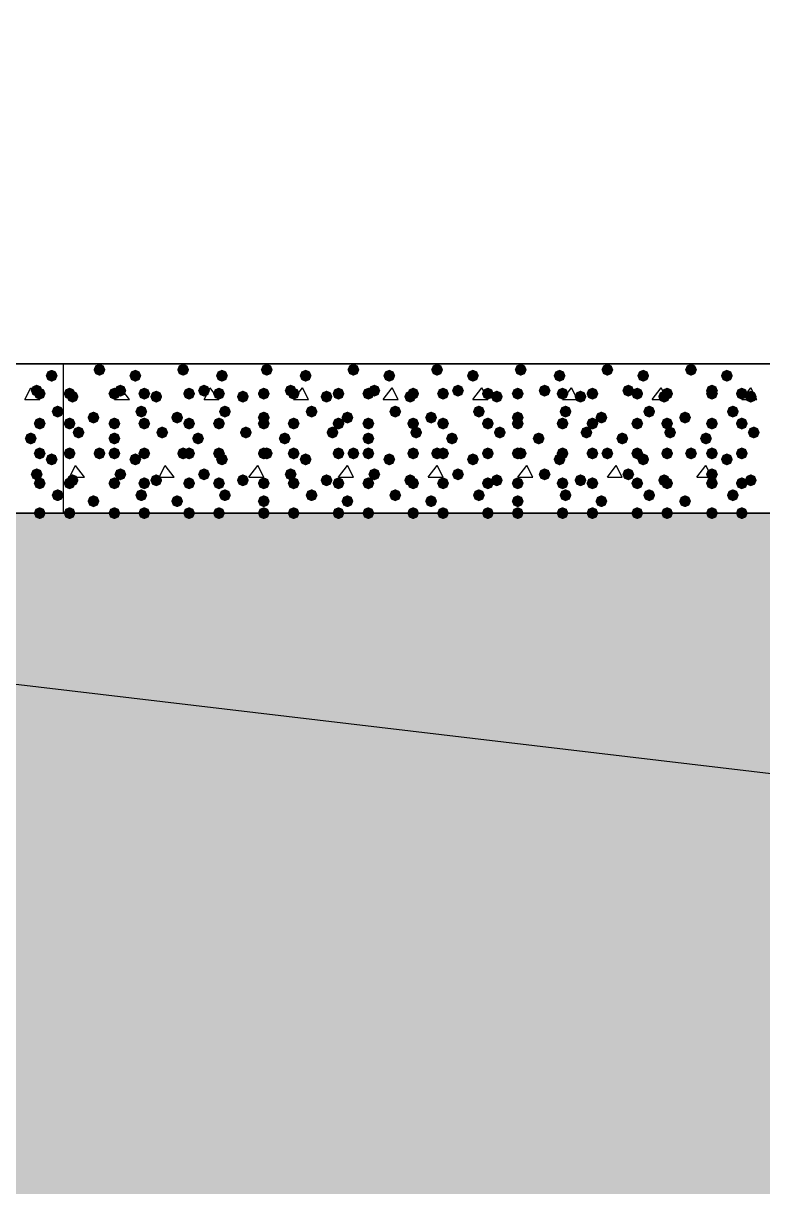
# Model space of a CAD drawing. Header units: millimetres. Extents: x 0 to 420, y 0 to 297.
# Drawn here: x 238.82 to 249.3, y 115.63 to 132.12 of the extents above; entities that cross this region are included whole.
import ezdxf

# ---------------------------------------------------------------- set-up
doc = ezdxf.new("R2010")
doc.units = ezdxf.units.MM
doc.layers.get('0').update_dxf_attribs({"linetype": 'CONTINUOUS'})

msp = doc.modelspace()

# ---------------------------------------------------------------- hatches: boundary and pattern name
at = {"true_color": 0x000008}
for points in [[(239.987667, 127.211667), (239.962796, 127.151871), (239.903, 127.127), (239.843204, 127.151871), (239.818333, 127.211667), (239.843204, 127.271462), (239.903, 127.296333), (239.962796, 127.271463)], [(241.173, 127.211667), (241.148129, 127.151871), (241.088333, 127.127), (241.028538, 127.151871), (241.003667, 127.211667), (241.028537, 127.271462), (241.088333, 127.296333), (241.148129, 127.271463)], [(242.358333, 127.211667), (242.333463, 127.151871), (242.273667, 127.127), (242.213871, 127.151871), (242.189, 127.211667), (242.213871, 127.271462), (242.273667, 127.296333), (242.333462, 127.271463)], [(243.586, 127.211667), (243.561129, 127.151871), (243.501333, 127.127), (243.441538, 127.151871), (243.416667, 127.211667), (243.441537, 127.271462), (243.501333, 127.296333), (243.561129, 127.271463)], [(244.771333, 127.211667), (244.746462, 127.151871), (244.686667, 127.127), (244.626871, 127.151871), (244.602, 127.211667), (244.626871, 127.271462), (244.686667, 127.296333), (244.746462, 127.271463)], [(245.956667, 127.211667), (245.931796, 127.151871), (245.872, 127.127), (245.812204, 127.151871), (245.787333, 127.211667), (245.812204, 127.271462), (245.872, 127.296333), (245.931796, 127.271463)], [(247.184333, 127.211667), (247.159462, 127.151871), (247.099667, 127.127), (247.039871, 127.151871), (247.015, 127.211667), (247.039871, 127.271462), (247.099667, 127.296333), (247.159462, 127.271463)], [(248.369667, 127.211667), (248.344796, 127.151871), (248.285, 127.127), (248.225204, 127.151871), (248.200333, 127.211667), (248.225204, 127.271462), (248.285, 127.296333), (248.344796, 127.271463)], [(240.495667, 127.127), (240.470796, 127.067204), (240.411, 127.042333), (240.351204, 127.067204), (240.326333, 127.127), (240.351204, 127.186796), (240.411, 127.211667), (240.470796, 127.186796)], [(241.723333, 127.127), (241.698463, 127.067204), (241.638667, 127.042333), (241.578871, 127.067204), (241.554, 127.127), (241.578871, 127.186796), (241.638667, 127.211667), (241.698462, 127.186796)], [(242.908667, 127.127), (242.883796, 127.067204), (242.824, 127.042333), (242.764204, 127.067204), (242.739333, 127.127), (242.764204, 127.186796), (242.824, 127.211667), (242.883796, 127.186796)], [(244.094, 127.127), (244.069129, 127.067204), (244.009333, 127.042333), (243.949538, 127.067204), (243.924667, 127.127), (243.949537, 127.186796), (244.009333, 127.211667), (244.069129, 127.186796)], [(245.279333, 127.127), (245.254462, 127.067204), (245.194667, 127.042333), (245.134871, 127.067204), (245.11, 127.127), (245.134871, 127.186796), (245.194667, 127.211667), (245.254462, 127.186796)], [(246.507, 127.127), (246.482129, 127.067204), (246.422333, 127.042333), (246.362537, 127.067204), (246.337667, 127.127), (246.362537, 127.186796), (246.422333, 127.211667), (246.482129, 127.186796)], [(247.692333, 127.127), (247.667463, 127.067204), (247.607667, 127.042333), (247.547871, 127.067204), (247.523, 127.127), (247.547871, 127.186796), (247.607667, 127.211667), (247.667462, 127.186796)], [(248.877667, 127.127), (248.852796, 127.067204), (248.793, 127.042333), (248.733204, 127.067204), (248.708333, 127.127), (248.733204, 127.186796), (248.793, 127.211667), (248.852796, 127.186796)], [(240.284, 126.915333), (240.259129, 126.855538), (240.199333, 126.830667), (240.139538, 126.855538), (240.114667, 126.915333), (240.139537, 126.975129), (240.199333, 127), (240.259129, 126.975129)], [(241.469333, 126.915333), (241.444462, 126.855538), (241.384667, 126.830667), (241.324871, 126.855538), (241.3, 126.915333), (241.324871, 126.975129), (241.384667, 127), (241.444462, 126.975129)], [(242.697, 126.915333), (242.672129, 126.855538), (242.612333, 126.830667), (242.552537, 126.855538), (242.527667, 126.915333), (242.552537, 126.975129), (242.612333, 127), (242.672129, 126.975129)], [(243.882333, 126.915333), (243.857463, 126.855538), (243.797667, 126.830667), (243.737871, 126.855538), (243.713, 126.915333), (243.737871, 126.975129), (243.797667, 127), (243.857462, 126.975129)], [(245.067667, 126.915333), (245.042796, 126.855538), (244.983, 126.830667), (244.923204, 126.855538), (244.898333, 126.915333), (244.923204, 126.975129), (244.983, 127), (245.042796, 126.975129)], [(246.295333, 126.915333), (246.270462, 126.855538), (246.210667, 126.830667), (246.150871, 126.855538), (246.126, 126.915333), (246.150871, 126.975129), (246.210667, 127), (246.270462, 126.975129)], [(247.480667, 126.915333), (247.455796, 126.855538), (247.396, 126.830667), (247.336204, 126.855538), (247.311333, 126.915333), (247.336204, 126.975129), (247.396, 127), (247.455796, 126.975129)], [(248.666, 126.915333), (248.641129, 126.855538), (248.581333, 126.830667), (248.521538, 126.855538), (248.496667, 126.915333), (248.521537, 126.975129), (248.581333, 127), (248.641129, 126.975129)], [(239.564333, 126.873), (239.539463, 126.813204), (239.479667, 126.788333), (239.419871, 126.813204), (239.395, 126.873), (239.419871, 126.932796), (239.479667, 126.957667), (239.539462, 126.932796)], [(239.606667, 126.830667), (239.581796, 126.770871), (239.522, 126.746), (239.462204, 126.770871), (239.437333, 126.830667), (239.462204, 126.890462), (239.522, 126.915333), (239.581796, 126.890463)], [(240.199333, 126.873), (240.174463, 126.813204), (240.114667, 126.788333), (240.054871, 126.813204), (240.03, 126.873), (240.054871, 126.932796), (240.114667, 126.957667), (240.174462, 126.932796)], [(240.622667, 126.873), (240.597796, 126.813204), (240.538, 126.788333), (240.478204, 126.813204), (240.453333, 126.873), (240.478204, 126.932796), (240.538, 126.957667), (240.597796, 126.932796)], [(240.792, 126.830667), (240.767129, 126.770871), (240.707333, 126.746), (240.647538, 126.770871), (240.622667, 126.830667), (240.647537, 126.890462), (240.707333, 126.915333), (240.767129, 126.890463)], [(241.257667, 126.873), (241.232796, 126.813204), (241.173, 126.788333), (241.113204, 126.813204), (241.088333, 126.873), (241.113204, 126.932796), (241.173, 126.957667), (241.232796, 126.932796)], [(241.681, 126.873), (241.656129, 126.813204), (241.596333, 126.788333), (241.536538, 126.813204), (241.511667, 126.873), (241.536537, 126.932796), (241.596333, 126.957667), (241.656129, 126.932796)], [(242.019667, 126.830667), (241.994796, 126.770871), (241.935, 126.746), (241.875204, 126.770871), (241.850333, 126.830667), (241.875204, 126.890462), (241.935, 126.915333), (241.994796, 126.890463)], [(242.316, 126.873), (242.291129, 126.813204), (242.231333, 126.788333), (242.171538, 126.813204), (242.146667, 126.873), (242.171537, 126.932796), (242.231333, 126.957667), (242.291129, 126.932796)], [(242.739333, 126.873), (242.714463, 126.813204), (242.654667, 126.788333), (242.594871, 126.813204), (242.57, 126.873), (242.594871, 126.932796), (242.654667, 126.957667), (242.714462, 126.932796)], [(243.205, 126.830667), (243.180129, 126.770871), (243.120333, 126.746), (243.060538, 126.770871), (243.035667, 126.830667), (243.060537, 126.890462), (243.120333, 126.915333), (243.180129, 126.890463)], [(243.374333, 126.873), (243.349463, 126.813204), (243.289667, 126.788333), (243.229871, 126.813204), (243.205, 126.873), (243.229871, 126.932796), (243.289667, 126.957667), (243.349462, 126.932796)], [(243.797667, 126.873), (243.772796, 126.813204), (243.713, 126.788333), (243.653204, 126.813204), (243.628333, 126.873), (243.653204, 126.932796), (243.713, 126.957667), (243.772796, 126.932796)], [(244.390333, 126.830667), (244.365462, 126.770871), (244.305667, 126.746), (244.245871, 126.770871), (244.221, 126.830667), (244.245871, 126.890462), (244.305667, 126.915333), (244.365462, 126.890463)], [(244.432667, 126.873), (244.407796, 126.813204), (244.348, 126.788333), (244.288204, 126.813204), (244.263333, 126.873), (244.288204, 126.932796), (244.348, 126.957667), (244.407796, 126.932796)], [(244.856, 126.873), (244.831129, 126.813204), (244.771333, 126.788333), (244.711538, 126.813204), (244.686667, 126.873), (244.711537, 126.932796), (244.771333, 126.957667), (244.831129, 126.932796)], [(245.491, 126.873), (245.466129, 126.813204), (245.406333, 126.788333), (245.346538, 126.813204), (245.321667, 126.873), (245.346537, 126.932796), (245.406333, 126.957667), (245.466129, 126.932796)], [(245.618, 126.830667), (245.593129, 126.770871), (245.533333, 126.746), (245.473537, 126.770871), (245.448667, 126.830667), (245.473537, 126.890462), (245.533333, 126.915333), (245.593129, 126.890463)], [(245.914333, 126.873), (245.889462, 126.813204), (245.829667, 126.788333), (245.769871, 126.813204), (245.745, 126.873), (245.769871, 126.932796), (245.829667, 126.957667), (245.889462, 126.932796)], [(246.549333, 126.873), (246.524463, 126.813204), (246.464667, 126.788333), (246.404871, 126.813204), (246.38, 126.873), (246.404871, 126.932796), (246.464667, 126.957667), (246.524462, 126.932796)], [(246.803333, 126.830667), (246.778462, 126.770871), (246.718667, 126.746), (246.658871, 126.770871), (246.634, 126.830667), (246.658871, 126.890462), (246.718667, 126.915333), (246.778462, 126.890463)], [(246.972667, 126.873), (246.947796, 126.813204), (246.888, 126.788333), (246.828204, 126.813204), (246.803333, 126.873), (246.828204, 126.932796), (246.888, 126.957667), (246.947796, 126.932796)], [(247.607667, 126.873), (247.582796, 126.813204), (247.523, 126.788333), (247.463204, 126.813204), (247.438333, 126.873), (247.463204, 126.932796), (247.523, 126.957667), (247.582796, 126.932796)], [(247.988667, 126.830667), (247.963796, 126.770871), (247.904, 126.746), (247.844204, 126.770871), (247.819333, 126.830667), (247.844204, 126.890462), (247.904, 126.915333), (247.963796, 126.890463)], [(248.031, 126.873), (248.006129, 126.813204), (247.946333, 126.788333), (247.886538, 126.813204), (247.861667, 126.873), (247.886537, 126.932796), (247.946333, 126.957667), (248.006129, 126.932796)], [(248.666, 126.873), (248.641129, 126.813204), (248.581333, 126.788333), (248.521538, 126.813204), (248.496667, 126.873), (248.521537, 126.932796), (248.581333, 126.957667), (248.641129, 126.932796)], [(249.089333, 126.873), (249.064462, 126.813204), (249.004667, 126.788333), (248.944871, 126.813204), (248.92, 126.873), (248.944871, 126.932796), (249.004667, 126.957667), (249.064462, 126.932796)], [(249.216333, 126.830667), (249.191462, 126.770871), (249.131667, 126.746), (249.071871, 126.770871), (249.047, 126.830667), (249.071871, 126.890462), (249.131667, 126.915333), (249.191462, 126.890463)], [(240.580333, 126.619), (240.555462, 126.559204), (240.495667, 126.534333), (240.435871, 126.559204), (240.411, 126.619), (240.435871, 126.678796), (240.495667, 126.703667), (240.555462, 126.678796)], [(241.765667, 126.619), (241.740796, 126.559204), (241.681, 126.534333), (241.621204, 126.559204), (241.596333, 126.619), (241.621204, 126.678796), (241.681, 126.703667), (241.740796, 126.678796)], [(242.993333, 126.619), (242.968462, 126.559204), (242.908667, 126.534333), (242.848871, 126.559204), (242.824, 126.619), (242.848871, 126.678796), (242.908667, 126.703667), (242.968462, 126.678796)], [(244.178667, 126.619), (244.153796, 126.559204), (244.094, 126.534333), (244.034204, 126.559204), (244.009333, 126.619), (244.034204, 126.678796), (244.094, 126.703667), (244.153796, 126.678796)], [(245.364, 126.619), (245.339129, 126.559204), (245.279333, 126.534333), (245.219538, 126.559204), (245.194667, 126.619), (245.219537, 126.678796), (245.279333, 126.703667), (245.339129, 126.678796)], [(246.591667, 126.619), (246.566796, 126.559204), (246.507, 126.534333), (246.447204, 126.559204), (246.422333, 126.619), (246.447204, 126.678796), (246.507, 126.703667), (246.566796, 126.678796)], [(247.777, 126.619), (247.752129, 126.559204), (247.692333, 126.534333), (247.632537, 126.559204), (247.607667, 126.619), (247.632537, 126.678796), (247.692333, 126.703667), (247.752129, 126.678796)], [(248.962333, 126.619), (248.937462, 126.559204), (248.877667, 126.534333), (248.817871, 126.559204), (248.793, 126.619), (248.817871, 126.678796), (248.877667, 126.703667), (248.937462, 126.678796)], [(239.564333, 126.449667), (239.539463, 126.389871), (239.479667, 126.365), (239.419871, 126.389871), (239.395, 126.449667), (239.419871, 126.509462), (239.479667, 126.534333), (239.539462, 126.509463)], [(239.903, 126.534333), (239.878129, 126.474537), (239.818333, 126.449667), (239.758537, 126.474537), (239.733667, 126.534333), (239.758537, 126.594129), (239.818333, 126.619), (239.878129, 126.594129)], [(240.199333, 126.449667), (240.174463, 126.389871), (240.114667, 126.365), (240.054871, 126.389871), (240.03, 126.449667), (240.054871, 126.509462), (240.114667, 126.534333), (240.174462, 126.509463)], [(240.622667, 126.449667), (240.597796, 126.389871), (240.538, 126.365), (240.478204, 126.389871), (240.453333, 126.449667), (240.478204, 126.509462), (240.538, 126.534333), (240.597796, 126.509463)], [(241.088333, 126.534333), (241.063462, 126.474537), (241.003667, 126.449667), (240.943871, 126.474537), (240.919, 126.534333), (240.943871, 126.594129), (241.003667, 126.619), (241.063462, 126.594129)], [(241.257667, 126.449667), (241.232796, 126.389871), (241.173, 126.365), (241.113204, 126.389871), (241.088333, 126.449667), (241.113204, 126.509462), (241.173, 126.534333), (241.232796, 126.509463)], [(241.681, 126.449667), (241.656129, 126.389871), (241.596333, 126.365), (241.536538, 126.389871), (241.511667, 126.449667), (241.536537, 126.509462), (241.596333, 126.534333), (241.656129, 126.509463)], [(242.316, 126.534333), (242.291129, 126.474537), (242.231333, 126.449667), (242.171538, 126.474537), (242.146667, 126.534333), (242.171537, 126.594129), (242.231333, 126.619), (242.291129, 126.594129)], [(242.316, 126.449667), (242.291129, 126.389871), (242.231333, 126.365), (242.171538, 126.389871), (242.146667, 126.449667), (242.171537, 126.509462), (242.231333, 126.534333), (242.291129, 126.509463)], [(242.739333, 126.449667), (242.714463, 126.389871), (242.654667, 126.365), (242.594871, 126.389871), (242.57, 126.449667), (242.594871, 126.509462), (242.654667, 126.534333), (242.714462, 126.509463)], [(243.374333, 126.449667), (243.349463, 126.389871), (243.289667, 126.365), (243.229871, 126.389871), (243.205, 126.449667), (243.229871, 126.509462), (243.289667, 126.534333), (243.349462, 126.509463)], [(243.501333, 126.534333), (243.476462, 126.474537), (243.416667, 126.449667), (243.356871, 126.474537), (243.332, 126.534333), (243.356871, 126.594129), (243.416667, 126.619), (243.476462, 126.594129)], [(243.797667, 126.449667), (243.772796, 126.389871), (243.713, 126.365), (243.653204, 126.389871), (243.628333, 126.449667), (243.653204, 126.509462), (243.713, 126.534333), (243.772796, 126.509463)], [(244.432667, 126.449667), (244.407796, 126.389871), (244.348, 126.365), (244.288204, 126.389871), (244.263333, 126.449667), (244.288204, 126.509462), (244.348, 126.534333), (244.407796, 126.509463)], [(244.686667, 126.534333), (244.661796, 126.474537), (244.602, 126.449667), (244.542204, 126.474537), (244.517333, 126.534333), (244.542204, 126.594129), (244.602, 126.619), (244.661796, 126.594129)], [(244.856, 126.449667), (244.831129, 126.389871), (244.771333, 126.365), (244.711538, 126.389871), (244.686667, 126.449667), (244.711537, 126.509462), (244.771333, 126.534333), (244.831129, 126.509463)], [(245.491, 126.449667), (245.466129, 126.389871), (245.406333, 126.365), (245.346538, 126.389871), (245.321667, 126.449667), (245.346537, 126.509462), (245.406333, 126.534333), (245.466129, 126.509463)], [(245.914333, 126.534333), (245.889462, 126.474537), (245.829667, 126.449667), (245.769871, 126.474537), (245.745, 126.534333), (245.769871, 126.594129), (245.829667, 126.619), (245.889462, 126.594129)], [(245.914333, 126.449667), (245.889462, 126.389871), (245.829667, 126.365), (245.769871, 126.389871), (245.745, 126.449667), (245.769871, 126.509462), (245.829667, 126.534333), (245.889462, 126.509463)], [(246.549333, 126.449667), (246.524463, 126.389871), (246.464667, 126.365), (246.404871, 126.389871), (246.38, 126.449667), (246.404871, 126.509462), (246.464667, 126.534333), (246.524462, 126.509463)], [(246.972667, 126.449667), (246.947796, 126.389871), (246.888, 126.365), (246.828204, 126.389871), (246.803333, 126.449667), (246.828204, 126.509462), (246.888, 126.534333), (246.947796, 126.509463)], [(247.099667, 126.534333), (247.074796, 126.474537), (247.015, 126.449667), (246.955204, 126.474537), (246.930333, 126.534333), (246.955204, 126.594129), (247.015, 126.619), (247.074796, 126.594129)], [(247.607667, 126.449667), (247.582796, 126.389871), (247.523, 126.365), (247.463204, 126.389871), (247.438333, 126.449667), (247.463204, 126.509462), (247.523, 126.534333), (247.582796, 126.509463)], [(248.031, 126.449667), (248.006129, 126.389871), (247.946333, 126.365), (247.886538, 126.389871), (247.861667, 126.449667), (247.886537, 126.509462), (247.946333, 126.534333), (248.006129, 126.509463)], [(248.285, 126.534333), (248.260129, 126.474537), (248.200333, 126.449667), (248.140537, 126.474537), (248.115667, 126.534333), (248.140537, 126.594129), (248.200333, 126.619), (248.260129, 126.594129)], [(248.666, 126.449667), (248.641129, 126.389871), (248.581333, 126.365), (248.521538, 126.389871), (248.496667, 126.449667), (248.521537, 126.509462), (248.581333, 126.534333), (248.641129, 126.509463)], [(249.089333, 126.449667), (249.064462, 126.389871), (249.004667, 126.365), (248.944871, 126.389871), (248.92, 126.449667), (248.944871, 126.509462), (249.004667, 126.534333), (249.064462, 126.509463)], [(239.691333, 126.322667), (239.666462, 126.262871), (239.606667, 126.238), (239.546871, 126.262871), (239.522, 126.322667), (239.546871, 126.382462), (239.606667, 126.407333), (239.666462, 126.382463)], [(240.199333, 126.238), (240.174463, 126.178204), (240.114667, 126.153333), (240.054871, 126.178204), (240.03, 126.238), (240.054871, 126.297796), (240.114667, 126.322667), (240.174462, 126.297796)], [(240.876667, 126.322667), (240.851796, 126.262871), (240.792, 126.238), (240.732204, 126.262871), (240.707333, 126.322667), (240.732204, 126.382462), (240.792, 126.407333), (240.851796, 126.382463)], [(241.384667, 126.238), (241.359796, 126.178204), (241.3, 126.153333), (241.240204, 126.178204), (241.215333, 126.238), (241.240204, 126.297796), (241.3, 126.322667), (241.359796, 126.297796)], [(242.062, 126.322667), (242.037129, 126.262871), (241.977333, 126.238), (241.917537, 126.262871), (241.892667, 126.322667), (241.917537, 126.382462), (241.977333, 126.407333), (242.037129, 126.382463)], [(242.612333, 126.238), (242.587462, 126.178204), (242.527667, 126.153333), (242.467871, 126.178204), (242.443, 126.238), (242.467871, 126.297796), (242.527667, 126.322667), (242.587462, 126.297796)], [(243.289667, 126.322667), (243.264796, 126.262871), (243.205, 126.238), (243.145204, 126.262871), (243.120333, 126.322667), (243.145204, 126.382462), (243.205, 126.407333), (243.264796, 126.382463)], [(243.797667, 126.238), (243.772796, 126.178204), (243.713, 126.153333), (243.653204, 126.178204), (243.628333, 126.238), (243.653204, 126.297796), (243.713, 126.322667), (243.772796, 126.297796)], [(244.475, 126.322667), (244.450129, 126.262871), (244.390333, 126.238), (244.330537, 126.262871), (244.305667, 126.322667), (244.330537, 126.382462), (244.390333, 126.407333), (244.450129, 126.382463)], [(244.983, 126.238), (244.958129, 126.178204), (244.898333, 126.153333), (244.838538, 126.178204), (244.813667, 126.238), (244.838537, 126.297796), (244.898333, 126.322667), (244.958129, 126.297796)], [(245.660333, 126.322667), (245.635462, 126.262871), (245.575667, 126.238), (245.515871, 126.262871), (245.491, 126.322667), (245.515871, 126.382462), (245.575667, 126.407333), (245.635462, 126.382463)], [(246.210667, 126.238), (246.185796, 126.178204), (246.126, 126.153333), (246.066204, 126.178204), (246.041333, 126.238), (246.066204, 126.297796), (246.126, 126.322667), (246.185796, 126.297796)], [(246.888, 126.322667), (246.863129, 126.262871), (246.803333, 126.238), (246.743538, 126.262871), (246.718667, 126.322667), (246.743537, 126.382462), (246.803333, 126.407333), (246.863129, 126.382463)], [(247.396, 126.238), (247.371129, 126.178204), (247.311333, 126.153333), (247.251538, 126.178204), (247.226667, 126.238), (247.251537, 126.297796), (247.311333, 126.322667), (247.371129, 126.297796)], [(248.073333, 126.322667), (248.048462, 126.262871), (247.988667, 126.238), (247.928871, 126.262871), (247.904, 126.322667), (247.928871, 126.382462), (247.988667, 126.407333), (248.048462, 126.382463)], [(248.581333, 126.238), (248.556462, 126.178204), (248.496667, 126.153333), (248.436871, 126.178204), (248.412, 126.238), (248.436871, 126.297796), (248.496667, 126.322667), (248.556462, 126.297796)], [(249.258667, 126.322667), (249.233796, 126.262871), (249.174, 126.238), (249.114204, 126.262871), (249.089333, 126.322667), (249.114204, 126.382462), (249.174, 126.407333), (249.233796, 126.382463)], [(239.564333, 126.026333), (239.539463, 125.966537), (239.479667, 125.941667), (239.419871, 125.966537), (239.395, 126.026333), (239.419871, 126.086129), (239.479667, 126.111), (239.539462, 126.086129)], [(239.987667, 126.026333), (239.962796, 125.966537), (239.903, 125.941667), (239.843204, 125.966537), (239.818333, 126.026333), (239.843204, 126.086129), (239.903, 126.111), (239.962796, 126.086129)], [(240.199333, 126.026333), (240.174463, 125.966537), (240.114667, 125.941667), (240.054871, 125.966537), (240.03, 126.026333), (240.054871, 126.086129), (240.114667, 126.111), (240.174462, 126.086129)], [(240.495667, 125.941667), (240.470796, 125.881871), (240.411, 125.857), (240.351204, 125.881871), (240.326333, 125.941667), (240.351204, 126.001462), (240.411, 126.026333), (240.470796, 126.001463)], [(240.622667, 126.026333), (240.597796, 125.966537), (240.538, 125.941667), (240.478204, 125.966537), (240.453333, 126.026333), (240.478204, 126.086129), (240.538, 126.111), (240.597796, 126.086129)], [(241.173, 126.026333), (241.148129, 125.966537), (241.088333, 125.941667), (241.028538, 125.966537), (241.003667, 126.026333), (241.028537, 126.086129), (241.088333, 126.111), (241.148129, 126.086129)], [(241.257667, 126.026333), (241.232796, 125.966537), (241.173, 125.941667), (241.113204, 125.966537), (241.088333, 126.026333), (241.113204, 126.086129), (241.173, 126.111), (241.232796, 126.086129)], [(241.681, 126.026333), (241.656129, 125.966537), (241.596333, 125.941667), (241.536538, 125.966537), (241.511667, 126.026333), (241.536537, 126.086129), (241.596333, 126.111), (241.656129, 126.086129)], [(241.723333, 125.941667), (241.698463, 125.881871), (241.638667, 125.857), (241.578871, 125.881871), (241.554, 125.941667), (241.578871, 126.001462), (241.638667, 126.026333), (241.698462, 126.001463)], [(242.316, 126.026333), (242.291129, 125.966537), (242.231333, 125.941667), (242.171538, 125.966537), (242.146667, 126.026333), (242.171537, 126.086129), (242.231333, 126.111), (242.291129, 126.086129)], [(242.358333, 126.026333), (242.333463, 125.966537), (242.273667, 125.941667), (242.213871, 125.966537), (242.189, 126.026333), (242.213871, 126.086129), (242.273667, 126.111), (242.333462, 126.086129)], [(242.739333, 126.026333), (242.714463, 125.966537), (242.654667, 125.941667), (242.594871, 125.966537), (242.57, 126.026333), (242.594871, 126.086129), (242.654667, 126.111), (242.714462, 126.086129)], [(242.908667, 125.941667), (242.883796, 125.881871), (242.824, 125.857), (242.764204, 125.881871), (242.739333, 125.941667), (242.764204, 126.001462), (242.824, 126.026333), (242.883796, 126.001463)], [(243.374333, 126.026333), (243.349463, 125.966537), (243.289667, 125.941667), (243.229871, 125.966537), (243.205, 126.026333), (243.229871, 126.086129), (243.289667, 126.111), (243.349462, 126.086129)], [(243.586, 126.026333), (243.561129, 125.966537), (243.501333, 125.941667), (243.441538, 125.966537), (243.416667, 126.026333), (243.441537, 126.086129), (243.501333, 126.111), (243.561129, 126.086129)], [(243.797667, 126.026333), (243.772796, 125.966537), (243.713, 125.941667), (243.653204, 125.966537), (243.628333, 126.026333), (243.653204, 126.086129), (243.713, 126.111), (243.772796, 126.086129)], [(244.094, 125.941667), (244.069129, 125.881871), (244.009333, 125.857), (243.949538, 125.881871), (243.924667, 125.941667), (243.949537, 126.001462), (244.009333, 126.026333), (244.069129, 126.001463)], [(244.432667, 126.026333), (244.407796, 125.966537), (244.348, 125.941667), (244.288204, 125.966537), (244.263333, 126.026333), (244.288204, 126.086129), (244.348, 126.111), (244.407796, 126.086129)], [(244.771333, 126.026333), (244.746462, 125.966537), (244.686667, 125.941667), (244.626871, 125.966537), (244.602, 126.026333), (244.626871, 126.086129), (244.686667, 126.111), (244.746462, 126.086129)], [(244.856, 126.026333), (244.831129, 125.966537), (244.771333, 125.941667), (244.711538, 125.966537), (244.686667, 126.026333), (244.711537, 126.086129), (244.771333, 126.111), (244.831129, 126.086129)], [(245.279333, 125.941667), (245.254462, 125.881871), (245.194667, 125.857), (245.134871, 125.881871), (245.11, 125.941667), (245.134871, 126.001462), (245.194667, 126.026333), (245.254462, 126.001463)], [(245.491, 126.026333), (245.466129, 125.966537), (245.406333, 125.941667), (245.346538, 125.966537), (245.321667, 126.026333), (245.346537, 126.086129), (245.406333, 126.111), (245.466129, 126.086129)], [(245.914333, 126.026333), (245.889462, 125.966537), (245.829667, 125.941667), (245.769871, 125.966537), (245.745, 126.026333), (245.769871, 126.086129), (245.829667, 126.111), (245.889462, 126.086129)], [(245.956667, 126.026333), (245.931796, 125.966537), (245.872, 125.941667), (245.812204, 125.966537), (245.787333, 126.026333), (245.812204, 126.086129), (245.872, 126.111), (245.931796, 126.086129)], [(246.507, 125.941667), (246.482129, 125.881871), (246.422333, 125.857), (246.362537, 125.881871), (246.337667, 125.941667), (246.362537, 126.001462), (246.422333, 126.026333), (246.482129, 126.001463)], [(246.549333, 126.026333), (246.524463, 125.966537), (246.464667, 125.941667), (246.404871, 125.966537), (246.38, 126.026333), (246.404871, 126.086129), (246.464667, 126.111), (246.524462, 126.086129)], [(246.972667, 126.026333), (246.947796, 125.966537), (246.888, 125.941667), (246.828204, 125.966537), (246.803333, 126.026333), (246.828204, 126.086129), (246.888, 126.111), (246.947796, 126.086129)], [(247.184333, 126.026333), (247.159462, 125.966537), (247.099667, 125.941667), (247.039871, 125.966537), (247.015, 126.026333), (247.039871, 126.086129), (247.099667, 126.111), (247.159462, 126.086129)], [(247.607667, 126.026333), (247.582796, 125.966537), (247.523, 125.941667), (247.463204, 125.966537), (247.438333, 126.026333), (247.463204, 126.086129), (247.523, 126.111), (247.582796, 126.086129)], [(247.692333, 125.941667), (247.667463, 125.881871), (247.607667, 125.857), (247.547871, 125.881871), (247.523, 125.941667), (247.547871, 126.001462), (247.607667, 126.026333), (247.667462, 126.001463)], [(248.031, 126.026333), (248.006129, 125.966537), (247.946333, 125.941667), (247.886538, 125.966537), (247.861667, 126.026333), (247.886537, 126.086129), (247.946333, 126.111), (248.006129, 126.086129)], [(248.369667, 126.026333), (248.344796, 125.966537), (248.285, 125.941667), (248.225204, 125.966537), (248.200333, 126.026333), (248.225204, 126.086129), (248.285, 126.111), (248.344796, 126.086129)], [(248.666, 126.026333), (248.641129, 125.966537), (248.581333, 125.941667), (248.521538, 125.966537), (248.496667, 126.026333), (248.521537, 126.086129), (248.581333, 126.111), (248.641129, 126.086129)], [(248.877667, 125.941667), (248.852796, 125.881871), (248.793, 125.857), (248.733204, 125.881871), (248.708333, 125.941667), (248.733204, 126.001462), (248.793, 126.026333), (248.852796, 126.001463)], [(249.089333, 126.026333), (249.064462, 125.966537), (249.004667, 125.941667), (248.944871, 125.966537), (248.92, 126.026333), (248.944871, 126.086129), (249.004667, 126.111), (249.064462, 126.086129)], [(240.284, 125.73), (240.259129, 125.670204), (240.199333, 125.645333), (240.139538, 125.670204), (240.114667, 125.73), (240.139537, 125.789796), (240.199333, 125.814667), (240.259129, 125.789796)], [(241.469333, 125.73), (241.444462, 125.670204), (241.384667, 125.645333), (241.324871, 125.670204), (241.3, 125.73), (241.324871, 125.789796), (241.384667, 125.814667), (241.444462, 125.789796)], [(242.697, 125.73), (242.672129, 125.670204), (242.612333, 125.645333), (242.552537, 125.670204), (242.527667, 125.73), (242.552537, 125.789796), (242.612333, 125.814667), (242.672129, 125.789796)], [(243.882333, 125.73), (243.857463, 125.670204), (243.797667, 125.645333), (243.737871, 125.670204), (243.713, 125.73), (243.737871, 125.789796), (243.797667, 125.814667), (243.857462, 125.789796)], [(245.067667, 125.73), (245.042796, 125.670204), (244.983, 125.645333), (244.923204, 125.670204), (244.898333, 125.73), (244.923204, 125.789796), (244.983, 125.814667), (245.042796, 125.789796)], [(246.295333, 125.73), (246.270462, 125.670204), (246.210667, 125.645333), (246.150871, 125.670204), (246.126, 125.73), (246.150871, 125.789796), (246.210667, 125.814667), (246.270462, 125.789796)], [(247.480667, 125.73), (247.455796, 125.670204), (247.396, 125.645333), (247.336204, 125.670204), (247.311333, 125.73), (247.336204, 125.789796), (247.396, 125.814667), (247.455796, 125.789796)], [(248.666, 125.73), (248.641129, 125.670204), (248.581333, 125.645333), (248.521538, 125.670204), (248.496667, 125.73), (248.521537, 125.789796), (248.581333, 125.814667), (248.641129, 125.789796)], [(239.564333, 125.603), (239.539463, 125.543204), (239.479667, 125.518333), (239.419871, 125.543204), (239.395, 125.603), (239.419871, 125.662796), (239.479667, 125.687667), (239.539462, 125.662796)], [(239.606667, 125.645333), (239.581796, 125.585538), (239.522, 125.560667), (239.462204, 125.585538), (239.437333, 125.645333), (239.462204, 125.705129), (239.522, 125.73), (239.581796, 125.705129)], [(240.199333, 125.603), (240.174463, 125.543204), (240.114667, 125.518333), (240.054871, 125.543204), (240.03, 125.603), (240.054871, 125.662796), (240.114667, 125.687667), (240.174462, 125.662796)], [(240.622667, 125.603), (240.597796, 125.543204), (240.538, 125.518333), (240.478204, 125.543204), (240.453333, 125.603), (240.478204, 125.662796), (240.538, 125.687667), (240.597796, 125.662796)], [(240.792, 125.645333), (240.767129, 125.585538), (240.707333, 125.560667), (240.647538, 125.585538), (240.622667, 125.645333), (240.647537, 125.705129), (240.707333, 125.73), (240.767129, 125.705129)], [(241.257667, 125.603), (241.232796, 125.543204), (241.173, 125.518333), (241.113204, 125.543204), (241.088333, 125.603), (241.113204, 125.662796), (241.173, 125.687667), (241.232796, 125.662796)], [(241.681, 125.603), (241.656129, 125.543204), (241.596333, 125.518333), (241.536538, 125.543204), (241.511667, 125.603), (241.536537, 125.662796), (241.596333, 125.687667), (241.656129, 125.662796)], [(242.019667, 125.645333), (241.994796, 125.585538), (241.935, 125.560667), (241.875204, 125.585538), (241.850333, 125.645333), (241.875204, 125.705129), (241.935, 125.73), (241.994796, 125.705129)], [(242.316, 125.603), (242.291129, 125.543204), (242.231333, 125.518333), (242.171538, 125.543204), (242.146667, 125.603), (242.171537, 125.662796), (242.231333, 125.687667), (242.291129, 125.662796)], [(242.739333, 125.603), (242.714463, 125.543204), (242.654667, 125.518333), (242.594871, 125.543204), (242.57, 125.603), (242.594871, 125.662796), (242.654667, 125.687667), (242.714462, 125.662796)], [(243.205, 125.645333), (243.180129, 125.585538), (243.120333, 125.560667), (243.060538, 125.585538), (243.035667, 125.645333), (243.060537, 125.705129), (243.120333, 125.73), (243.180129, 125.705129)], [(243.374333, 125.603), (243.349463, 125.543204), (243.289667, 125.518333), (243.229871, 125.543204), (243.205, 125.603), (243.229871, 125.662796), (243.289667, 125.687667), (243.349462, 125.662796)], [(243.797667, 125.603), (243.772796, 125.543204), (243.713, 125.518333), (243.653204, 125.543204), (243.628333, 125.603), (243.653204, 125.662796), (243.713, 125.687667), (243.772796, 125.662796)], [(244.390333, 125.645333), (244.365462, 125.585538), (244.305667, 125.560667), (244.245871, 125.585538), (244.221, 125.645333), (244.245871, 125.705129), (244.305667, 125.73), (244.365462, 125.705129)], [(244.432667, 125.603), (244.407796, 125.543204), (244.348, 125.518333), (244.288204, 125.543204), (244.263333, 125.603), (244.288204, 125.662796), (244.348, 125.687667), (244.407796, 125.662796)], [(244.856, 125.603), (244.831129, 125.543204), (244.771333, 125.518333), (244.711538, 125.543204), (244.686667, 125.603), (244.711537, 125.662796), (244.771333, 125.687667), (244.831129, 125.662796)], [(245.491, 125.603), (245.466129, 125.543204), (245.406333, 125.518333), (245.346538, 125.543204), (245.321667, 125.603), (245.346537, 125.662796), (245.406333, 125.687667), (245.466129, 125.662796)], [(245.618, 125.645333), (245.593129, 125.585538), (245.533333, 125.560667), (245.473537, 125.585538), (245.448667, 125.645333), (245.473537, 125.705129), (245.533333, 125.73), (245.593129, 125.705129)], [(245.914333, 125.603), (245.889462, 125.543204), (245.829667, 125.518333), (245.769871, 125.543204), (245.745, 125.603), (245.769871, 125.662796), (245.829667, 125.687667), (245.889462, 125.662796)], [(246.549333, 125.603), (246.524463, 125.543204), (246.464667, 125.518333), (246.404871, 125.543204), (246.38, 125.603), (246.404871, 125.662796), (246.464667, 125.687667), (246.524462, 125.662796)], [(246.803333, 125.645333), (246.778462, 125.585538), (246.718667, 125.560667), (246.658871, 125.585538), (246.634, 125.645333), (246.658871, 125.705129), (246.718667, 125.73), (246.778462, 125.705129)], [(246.972667, 125.603), (246.947796, 125.543204), (246.888, 125.518333), (246.828204, 125.543204), (246.803333, 125.603), (246.828204, 125.662796), (246.888, 125.687667), (246.947796, 125.662796)], [(247.607667, 125.603), (247.582796, 125.543204), (247.523, 125.518333), (247.463204, 125.543204), (247.438333, 125.603), (247.463204, 125.662796), (247.523, 125.687667), (247.582796, 125.662796)], [(247.988667, 125.645333), (247.963796, 125.585538), (247.904, 125.560667), (247.844204, 125.585538), (247.819333, 125.645333), (247.844204, 125.705129), (247.904, 125.73), (247.963796, 125.705129)], [(248.031, 125.603), (248.006129, 125.543204), (247.946333, 125.518333), (247.886538, 125.543204), (247.861667, 125.603), (247.886537, 125.662796), (247.946333, 125.687667), (248.006129, 125.662796)], [(248.666, 125.603), (248.641129, 125.543204), (248.581333, 125.518333), (248.521538, 125.543204), (248.496667, 125.603), (248.521537, 125.662796), (248.581333, 125.687667), (248.641129, 125.662796)], [(249.089333, 125.603), (249.064462, 125.543204), (249.004667, 125.518333), (248.944871, 125.543204), (248.92, 125.603), (248.944871, 125.662796), (249.004667, 125.687667), (249.064462, 125.662796)], [(249.216333, 125.645333), (249.191462, 125.585538), (249.131667, 125.560667), (249.071871, 125.585538), (249.047, 125.645333), (249.071871, 125.705129), (249.131667, 125.73), (249.191462, 125.705129)], [(240.580333, 125.433667), (240.555462, 125.373871), (240.495667, 125.349), (240.435871, 125.373871), (240.411, 125.433667), (240.435871, 125.493462), (240.495667, 125.518333), (240.555462, 125.493463)], [(241.765667, 125.433667), (241.740796, 125.373871), (241.681, 125.349), (241.621204, 125.373871), (241.596333, 125.433667), (241.621204, 125.493462), (241.681, 125.518333), (241.740796, 125.493463)], [(242.993333, 125.433667), (242.968462, 125.373871), (242.908667, 125.349), (242.848871, 125.373871), (242.824, 125.433667), (242.848871, 125.493462), (242.908667, 125.518333), (242.968462, 125.493463)], [(244.178667, 125.433667), (244.153796, 125.373871), (244.094, 125.349), (244.034204, 125.373871), (244.009333, 125.433667), (244.034204, 125.493462), (244.094, 125.518333), (244.153796, 125.493463)], [(245.364, 125.433667), (245.339129, 125.373871), (245.279333, 125.349), (245.219538, 125.373871), (245.194667, 125.433667), (245.219537, 125.493462), (245.279333, 125.518333), (245.339129, 125.493463)], [(246.591667, 125.433667), (246.566796, 125.373871), (246.507, 125.349), (246.447204, 125.373871), (246.422333, 125.433667), (246.447204, 125.493462), (246.507, 125.518333), (246.566796, 125.493463)], [(247.777, 125.433667), (247.752129, 125.373871), (247.692333, 125.349), (247.632537, 125.373871), (247.607667, 125.433667), (247.632537, 125.493462), (247.692333, 125.518333), (247.752129, 125.493463)], [(248.962333, 125.433667), (248.937462, 125.373871), (248.877667, 125.349), (248.817871, 125.373871), (248.793, 125.433667), (248.817871, 125.493462), (248.877667, 125.518333), (248.937462, 125.493463)], [(239.903, 125.349), (239.878129, 125.289204), (239.818333, 125.264333), (239.758537, 125.289204), (239.733667, 125.349), (239.758537, 125.408796), (239.818333, 125.433667), (239.878129, 125.408796)], [(241.088333, 125.349), (241.063462, 125.289204), (241.003667, 125.264333), (240.943871, 125.289204), (240.919, 125.349), (240.943871, 125.408796), (241.003667, 125.433667), (241.063462, 125.408796)], [(242.316, 125.349), (242.291129, 125.289204), (242.231333, 125.264333), (242.171538, 125.289204), (242.146667, 125.349), (242.171537, 125.408796), (242.231333, 125.433667), (242.291129, 125.408796)], [(243.501333, 125.349), (243.476462, 125.289204), (243.416667, 125.264333), (243.356871, 125.289204), (243.332, 125.349), (243.356871, 125.408796), (243.416667, 125.433667), (243.476462, 125.408796)], [(244.686667, 125.349), (244.661796, 125.289204), (244.602, 125.264333), (244.542204, 125.289204), (244.517333, 125.349), (244.542204, 125.408796), (244.602, 125.433667), (244.661796, 125.408796)], [(245.914333, 125.349), (245.889462, 125.289204), (245.829667, 125.264333), (245.769871, 125.289204), (245.745, 125.349), (245.769871, 125.408796), (245.829667, 125.433667), (245.889462, 125.408796)], [(247.099667, 125.349), (247.074796, 125.289204), (247.015, 125.264333), (246.955204, 125.289204), (246.930333, 125.349), (246.955204, 125.408796), (247.015, 125.433667), (247.074796, 125.408796)], [(248.285, 125.349), (248.260129, 125.289204), (248.200333, 125.264333), (248.140537, 125.289204), (248.115667, 125.349), (248.140537, 125.408796), (248.200333, 125.433667), (248.260129, 125.408796)], [(239.564333, 125.179667), (239.539463, 125.119871), (239.479667, 125.095), (239.419871, 125.119871), (239.395, 125.179667), (239.419871, 125.239462), (239.479667, 125.264333), (239.539462, 125.239463)], [(240.199333, 125.179667), (240.174463, 125.119871), (240.114667, 125.095), (240.054871, 125.119871), (240.03, 125.179667), (240.054871, 125.239462), (240.114667, 125.264333), (240.174462, 125.239463)], [(240.622667, 125.179667), (240.597796, 125.119871), (240.538, 125.095), (240.478204, 125.119871), (240.453333, 125.179667), (240.478204, 125.239462), (240.538, 125.264333), (240.597796, 125.239463)], [(241.257667, 125.179667), (241.232796, 125.119871), (241.173, 125.095), (241.113204, 125.119871), (241.088333, 125.179667), (241.113204, 125.239462), (241.173, 125.264333), (241.232796, 125.239463)], [(241.681, 125.179667), (241.656129, 125.119871), (241.596333, 125.095), (241.536538, 125.119871), (241.511667, 125.179667), (241.536537, 125.239462), (241.596333, 125.264333), (241.656129, 125.239463)], [(242.316, 125.179667), (242.291129, 125.119871), (242.231333, 125.095), (242.171538, 125.119871), (242.146667, 125.179667), (242.171537, 125.239462), (242.231333, 125.264333), (242.291129, 125.239463)], [(242.739333, 125.179667), (242.714463, 125.119871), (242.654667, 125.095), (242.594871, 125.119871), (242.57, 125.179667), (242.594871, 125.239462), (242.654667, 125.264333), (242.714462, 125.239463)], [(243.374333, 125.179667), (243.349463, 125.119871), (243.289667, 125.095), (243.229871, 125.119871), (243.205, 125.179667), (243.229871, 125.239462), (243.289667, 125.264333), (243.349462, 125.239463)], [(243.797667, 125.179667), (243.772796, 125.119871), (243.713, 125.095), (243.653204, 125.119871), (243.628333, 125.179667), (243.653204, 125.239462), (243.713, 125.264333), (243.772796, 125.239463)], [(244.432667, 125.179667), (244.407796, 125.119871), (244.348, 125.095), (244.288204, 125.119871), (244.263333, 125.179667), (244.288204, 125.239462), (244.348, 125.264333), (244.407796, 125.239463)], [(244.856, 125.179667), (244.831129, 125.119871), (244.771333, 125.095), (244.711538, 125.119871), (244.686667, 125.179667), (244.711537, 125.239462), (244.771333, 125.264333), (244.831129, 125.239463)], [(245.491, 125.179667), (245.466129, 125.119871), (245.406333, 125.095), (245.346538, 125.119871), (245.321667, 125.179667), (245.346537, 125.239462), (245.406333, 125.264333), (245.466129, 125.239463)], [(245.914333, 125.179667), (245.889462, 125.119871), (245.829667, 125.095), (245.769871, 125.119871), (245.745, 125.179667), (245.769871, 125.239462), (245.829667, 125.264333), (245.889462, 125.239463)], [(246.549333, 125.179667), (246.524463, 125.119871), (246.464667, 125.095), (246.404871, 125.119871), (246.38, 125.179667), (246.404871, 125.239462), (246.464667, 125.264333), (246.524462, 125.239463)], [(246.972667, 125.179667), (246.947796, 125.119871), (246.888, 125.095), (246.828204, 125.119871), (246.803333, 125.179667), (246.828204, 125.239462), (246.888, 125.264333), (246.947796, 125.239463)], [(247.607667, 125.179667), (247.582796, 125.119871), (247.523, 125.095), (247.463204, 125.119871), (247.438333, 125.179667), (247.463204, 125.239462), (247.523, 125.264333), (247.582796, 125.239463)], [(248.031, 125.179667), (248.006129, 125.119871), (247.946333, 125.095), (247.886538, 125.119871), (247.861667, 125.179667), (247.886537, 125.239462), (247.946333, 125.264333), (248.006129, 125.239463)], [(248.666, 125.179667), (248.641129, 125.119871), (248.581333, 125.095), (248.521538, 125.119871), (248.496667, 125.179667), (248.521537, 125.239462), (248.581333, 125.264333), (248.641129, 125.239463)], [(249.089333, 125.179667), (249.064462, 125.119871), (249.004667, 125.095), (248.944871, 125.119871), (248.92, 125.179667), (248.944871, 125.239462), (249.004667, 125.264333), (249.064462, 125.239463)]]:
    msp.add_hatch(color=0, dxfattribs=at).paths.add_polyline_path(points, flags=0)
at = {"true_color": 0x000007}
for points in [[(239.310333, 127.127), (239.285462, 127.067204), (239.225667, 127.042333), (239.165871, 127.067204), (239.141, 127.127), (239.165871, 127.186796), (239.225667, 127.211667), (239.285462, 127.186796)], [(239.098667, 126.915333), (239.073796, 126.855538), (239.014, 126.830667), (238.954204, 126.855538), (238.929333, 126.915333), (238.954204, 126.975129), (239.014, 127), (239.073796, 126.975129)], [(239.141, 126.873), (239.116129, 126.813204), (239.056333, 126.788333), (238.996538, 126.813204), (238.971667, 126.873), (238.996537, 126.932796), (239.056333, 126.957667), (239.116129, 126.932796)], [(239.395, 126.619), (239.370129, 126.559204), (239.310333, 126.534333), (239.250538, 126.559204), (239.225667, 126.619), (239.250537, 126.678796), (239.310333, 126.703667), (239.370129, 126.678796)], [(239.141, 126.449667), (239.116129, 126.389871), (239.056333, 126.365), (238.996538, 126.389871), (238.971667, 126.449667), (238.996537, 126.509462), (239.056333, 126.534333), (239.116129, 126.509463)], [(239.014, 126.238), (238.989129, 126.178204), (238.929333, 126.153333), (238.869538, 126.178204), (238.844667, 126.238), (238.869537, 126.297796), (238.929333, 126.322667), (238.989129, 126.297796)], [(239.141, 126.026333), (239.116129, 125.966537), (239.056333, 125.941667), (238.996538, 125.966537), (238.971667, 126.026333), (238.996537, 126.086129), (239.056333, 126.111), (239.116129, 126.086129)], [(239.310333, 125.941667), (239.285462, 125.881871), (239.225667, 125.857), (239.165871, 125.881871), (239.141, 125.941667), (239.165871, 126.001462), (239.225667, 126.026333), (239.285462, 126.001463)], [(239.098667, 125.73), (239.073796, 125.670204), (239.014, 125.645333), (238.954204, 125.670204), (238.929333, 125.73), (238.954204, 125.789796), (239.014, 125.814667), (239.073796, 125.789796)], [(239.141, 125.603), (239.116129, 125.543204), (239.056333, 125.518333), (238.996538, 125.543204), (238.971667, 125.603), (238.996537, 125.662796), (239.056333, 125.687667), (239.116129, 125.662796)], [(239.395, 125.433667), (239.370129, 125.373871), (239.310333, 125.349), (239.250538, 125.373871), (239.225667, 125.433667), (239.250537, 125.493462), (239.310333, 125.518333), (239.370129, 125.493463)], [(239.141, 125.179667), (239.116129, 125.119871), (239.056333, 125.095), (238.996538, 125.119871), (238.971667, 125.179667), (238.996537, 125.239462), (239.056333, 125.264333), (239.116129, 125.239463)]]:
    msp.add_hatch(color=0, dxfattribs=at).paths.add_polyline_path(points, flags=0)
at = {"true_color": 0x000008}
h = msp.add_hatch(color=0, dxfattribs=at)
h.paths.add_polyline_path([(379.603, 125.179667), (218.228333, 125.179667), (379.603, 106.087333)], flags=0)
h.paths.add_polyline_path([(218.228333, 125.179667), (379.603, 106.087333), (218.228333, 106.087333)], flags=0)

# ---------------------------------------------------------------- linework, layer by layer
at = {"color": 0, "true_color": 0x000007}
for points in [[(32.469667, 125.179667), (32.469667, 148.463), (380.661333, 148.463), (380.661333, 125.179667), (218.228333, 125.179667), (218.228333, 103.970667), (194.902667, 103.970667), (194.902667, 125.179667)], [(32.469667, 125.179667), (32.469667, 148.463), (380.661333, 148.463), (380.661333, 125.179667), (218.228333, 125.179667), (218.228333, 103.970667), (194.902667, 103.970667), (194.902667, 125.179667)], [(237.278333, 127.296333), (237.278333, 125.179667), (239.395, 125.179667), (239.395, 127.296333)]]:
    msp.add_lwpolyline(points, close=True, dxfattribs=at)
at = {"color": 0, "true_color": 0x0000fd}
msp.add_lwpolyline([(216.111667, 127.296333), (378.544667, 127.296333), (378.544667, 146.346333), (34.586333, 146.346333), (34.586333, 127.296333), (197.019333, 127.296333), (197.019333, 106.087333), (216.111667, 106.087333)], close=True, dxfattribs=at)
at = {"color": 0, "true_color": 0x000007}
for points in [[(258.487333, 127.296333), (239.395, 127.296333)], [(238.844667, 126.788333), (238.929333, 126.957667)], [(239.056333, 126.788333), (238.929333, 126.957667)], [(238.844667, 126.788333), (239.056333, 126.788333)], [(239.395, 125.179667), (258.487333, 125.179667)]]:
    msp.add_lwpolyline(points, dxfattribs=at)
at = {"color": 0, "true_color": 0x000008}
for points in [[(240.114667, 126.788333), (240.199333, 126.957667)], [(240.326333, 126.788333), (240.199333, 126.957667)], [(241.384667, 126.788333), (241.469333, 126.957667)], [(241.596333, 126.788333), (241.469333, 126.957667)], [(242.654667, 126.788333), (242.781667, 126.957667)], [(242.866333, 126.788333), (242.781667, 126.957667)], [(243.924667, 126.788333), (244.051667, 126.957667)], [(244.136333, 126.788333), (244.051667, 126.957667)], [(245.194667, 126.788333), (245.321667, 126.957667)], [(245.406333, 126.788333), (245.321667, 126.957667)], [(246.464667, 126.788333), (246.591667, 126.957667)], [(246.676333, 126.788333), (246.591667, 126.957667)], [(247.734667, 126.788333), (247.861667, 126.957667)], [(247.946333, 126.788333), (247.861667, 126.957667)], [(249.004667, 126.788333), (249.131667, 126.957667)], [(249.216333, 126.788333), (249.131667, 126.957667)], [(240.114667, 126.788333), (240.326333, 126.788333)], [(241.384667, 126.788333), (241.596333, 126.788333)], [(242.654667, 126.788333), (242.866333, 126.788333)], [(243.924667, 126.788333), (244.136333, 126.788333)], [(245.194667, 126.788333), (245.406333, 126.788333)], [(246.464667, 126.788333), (246.676333, 126.788333)], [(247.734667, 126.788333), (247.946333, 126.788333)], [(249.004667, 126.788333), (249.216333, 126.788333)], [(239.479667, 125.687667), (239.564333, 125.857)], [(239.691333, 125.687667), (239.564333, 125.857)], [(240.749667, 125.687667), (240.834333, 125.857)], [(240.961333, 125.687667), (240.834333, 125.857)], [(242.019667, 125.687667), (242.146667, 125.857)], [(242.231333, 125.687667), (242.146667, 125.857)], [(243.289667, 125.687667), (243.416667, 125.857)], [(243.501333, 125.687667), (243.416667, 125.857)], [(244.559667, 125.687667), (244.686667, 125.857)], [(244.771333, 125.687667), (244.686667, 125.857)], [(245.829667, 125.687667), (245.956667, 125.857)], [(246.041333, 125.687667), (245.956667, 125.857)], [(247.099667, 125.687667), (247.226667, 125.857)], [(247.311333, 125.687667), (247.226667, 125.857)], [(248.369667, 125.687667), (248.496667, 125.857)], [(248.581333, 125.687667), (248.496667, 125.857)], [(239.479667, 125.687667), (239.691333, 125.687667)], [(240.749667, 125.687667), (240.961333, 125.687667)], [(242.019667, 125.687667), (242.231333, 125.687667)], [(243.289667, 125.687667), (243.501333, 125.687667)], [(244.559667, 125.687667), (244.771333, 125.687667)], [(245.829667, 125.687667), (246.041333, 125.687667)], [(247.099667, 125.687667), (247.311333, 125.687667)], [(248.369667, 125.687667), (248.581333, 125.687667)]]:
    msp.add_lwpolyline(points, dxfattribs=at)
for points in [[(379.603, 125.179667), (218.228333, 125.179667), (379.603, 106.087333)], [(218.228333, 125.179667), (379.603, 106.087333), (218.228333, 106.087333)]]:
    msp.add_lwpolyline(points, close=True, dxfattribs=at)

doc.saveas('drawing.dxf')
